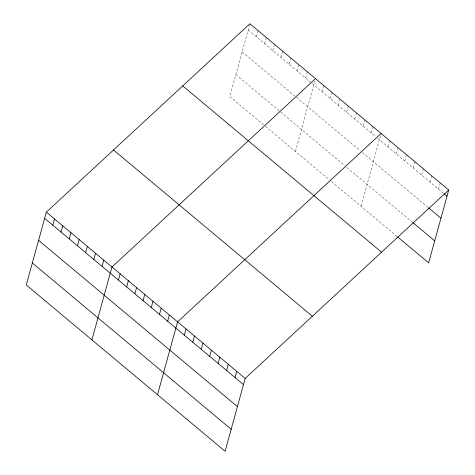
<?xml version="1.0" encoding="UTF-8"?>
<svg xmlns="http://www.w3.org/2000/svg" width="475" height="475" viewBox="0 0 475 475"><rect width="100%" height="100%" fill="white"/><g stroke="black" fill="none" stroke-linecap="round" stroke-linejoin="round"><path stroke-width="0.36" stroke-dasharray="2.38 1.78" d="M249.69 24.439L229.817 96.585L264.812 125.851M256.375 36.812L258.085 30.608M264.575 43.67L266.285 37.466M272.781 50.528L274.491 44.323M280.98 57.392L282.69 51.181M289.18 64.25L290.89 58.039M297.386 71.108L299.096 64.903M305.585 77.965L307.295 71.761M295.432 151.454L315.305 79.307M321.991 91.681L323.701 85.476M330.19 98.539L331.9 92.334M338.396 105.397L340.106 99.192M346.596 112.254L348.306 106.05M354.795 119.112L356.505 112.907M363.001 125.97L364.711 119.765M371.201 132.828L372.911 126.623M361.048 206.322L380.926 134.176M387.855 146.757L389.565 140.553M396.304 153.823L398.014 147.618M404.753 160.888L406.463 154.684M413.208 167.954L414.912 161.749M421.657 175.02L423.367 168.815M430.107 182.085L431.817 175.881M438.556 189.151L440.266 182.946M248.17 29.955L375.577 136.491M377.762 138.32L443.626 193.39M242.113 51.947L360.222 150.706M362.413 152.534L427.993 207.373M235.873 74.599L280.167 111.637M280.713 112.094L344.69 165.585M346.875 167.414L412.175 222.021M265.359 126.308L329.335 179.805M331.52 181.634L397.106 236.473"/><path stroke-width="0.71" d="M46.348 212.147L26.285 284.988L225.12 451.25L245.183 378.415L448.715 190.012L249.88 23.75L46.348 212.147L245.183 378.415M52.838 225.215L54.548 219.005M61.038 232.073L62.748 225.868M69.243 238.931L70.953 232.726M77.443 245.789L79.153 239.584M85.648 252.647L87.353 246.442M93.848 259.504L95.558 253.3M102.048 266.362L103.758 260.158M91.901 339.857L111.963 267.015L315.495 78.618M118.453 280.078L120.163 273.873M126.659 286.936L128.363 280.731M134.858 293.799L136.568 287.589M143.058 300.657L144.768 294.447M151.264 307.515L152.974 301.31M159.463 314.373L161.173 308.168M167.663 321.231L169.373 315.026M157.516 394.719L177.579 321.884L381.11 133.481M184.318 335.154L186.028 328.949M192.767 342.22L194.477 336.015M201.222 349.285L202.926 343.081M209.671 356.351L211.381 350.146M218.12 363.417L219.83 357.212M226.569 370.488L228.279 364.277M235.024 377.554L236.728 371.343M448.715 190.012L428.652 262.853L397.67 236.942M444.19 193.865L447.011 196.217M428.557 207.842L440.948 218.209M412.739 222.49L434.708 240.861M182.715 85.922L381.55 252.183M113.513 149.975L312.348 316.243M44.638 218.357L243.473 384.619M38.582 240.344L237.417 406.606M32.342 262.996L231.177 429.263"/></g></svg>
